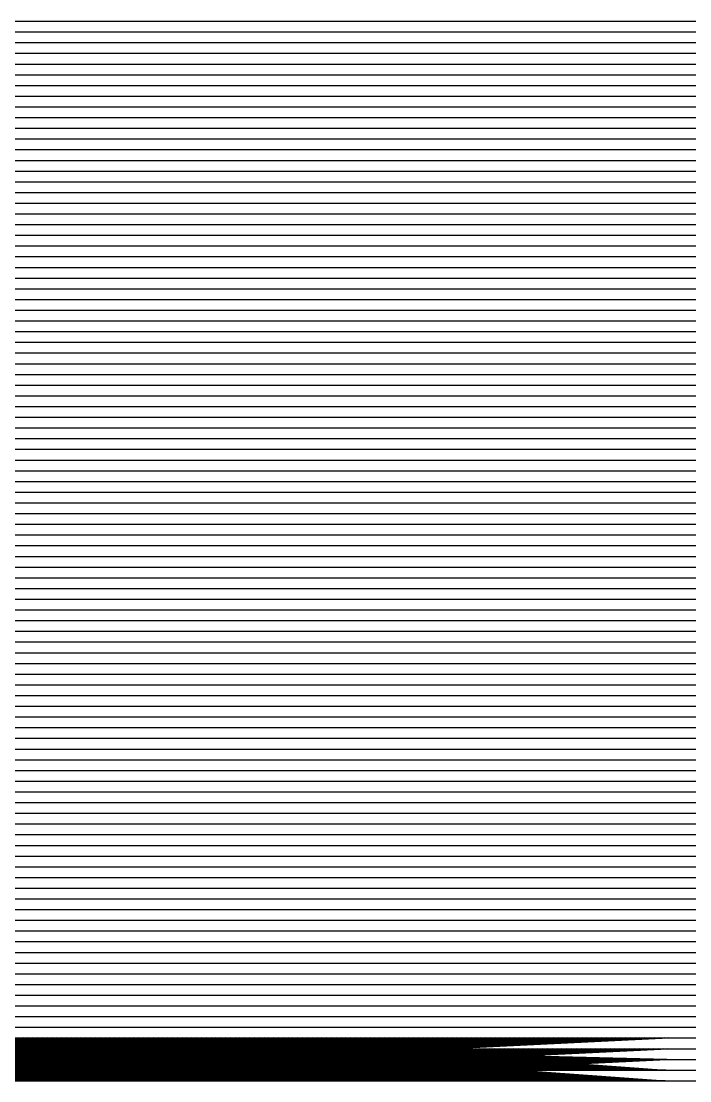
# Model space of a CAD drawing. Header units: metres. Extents: x 0 to 100000, y 0 to 199.
# Drawn here: x 62.4 to 124.9, y 0 to 99 of the extents above; entities that cross this region are included whole.
import ezdxf

# ---------------------------------------------------------------- set-up
doc = ezdxf.new("R2010")
doc.units = ezdxf.units.M

msp = doc.modelspace()

# ---------------------------------------------------------------- linework, layer by layer
for p, q in [((0, 99), (100000, 99)), ((0, 98), (100000, 98)), ((0, 97), (100000, 97)), ((0, 96), (100000, 96)), ((0, 95), (100000, 95)), ((0, 94), (100000, 94)), ((0, 93), (100000, 93)), ((0, 92), (100000, 92)), ((0, 91), (100000, 91)), ((0, 90), (100000, 90)), ((0, 89), (100000, 89)), ((0, 88), (100000, 88)), ((0, 87), (100000, 87)), ((0, 86), (100000, 86)), ((0, 85), (100000, 85)), ((0, 84), (100000, 84)), ((0, 83), (100000, 83)), ((0, 82), (100000, 82)), ((0, 81), (100000, 81)), ((0, 80), (100000, 80)), ((0, 79), (100000, 79)), ((0, 78), (100000, 78)), ((0, 77), (100000, 77)), ((0, 76), (100000, 76)), ((0, 75), (100000, 75)), ((0, 74), (100000, 74)), ((0, 73), (100000, 73)), ((0, 72), (100000, 72)), ((0, 71), (100000, 71)), ((0, 70), (100000, 70)), ((0, 69), (100000, 69)), ((0, 68), (100000, 68)), ((0, 67), (100000, 67)), ((0, 66), (100000, 66)), ((0, 65), (100000, 65)), ((0, 64), (100000, 64)), ((0, 63), (100000, 63)), ((0, 62), (100000, 62)), ((0, 61), (100000, 61)), ((0, 60), (100000, 60)), ((0, 59), (100000, 59)), ((0, 58), (100000, 58)), ((0, 57), (100000, 57)), ((0, 56), (100000, 56)), ((0, 55), (100000, 55)), ((0, 54), (100000, 54)), ((0, 53), (100000, 53)), ((0, 52), (100000, 52)), ((0, 51), (100000, 51)), ((0, 50), (100000, 50)), ((0, 49), (100000, 49)), ((0, 48), (100000, 48)), ((0, 47), (100000, 47)), ((0, 46), (100000, 46)), ((0, 45), (100000, 45)), ((0, 44), (100000, 44)), ((0, 43), (100000, 43)), ((0, 42), (100000, 42)), ((0, 41), (100000, 41)), ((0, 40), (100000, 40)), ((0, 39), (100000, 39)), ((0, 38), (100000, 38)), ((0, 37), (100000, 37)), ((0, 36), (100000, 36)), ((0, 35), (100000, 35)), ((0, 34), (100000, 34)), ((0, 33), (100000, 33)), ((0, 32), (100000, 32)), ((0, 31), (100000, 31)), ((0, 30), (100000, 30)), ((0, 29), (100000, 29)), ((0, 28), (100000, 28)), ((0, 27), (100000, 27)), ((0, 26), (100000, 26)), ((0, 25), (100000, 25)), ((0, 24), (100000, 24)), ((0, 23), (100000, 23)), ((0, 22), (100000, 22)), ((0, 21), (100000, 21)), ((0, 20), (100000, 20)), ((0, 19), (100000, 19)), ((0, 18), (100000, 18)), ((0, 17), (100000, 17)), ((0, 16), (100000, 16)), ((0, 15), (100000, 15)), ((0, 14), (100000, 14)), ((0, 13), (100000, 13)), ((0, 12), (100000, 12)), ((0, 11), (100000, 11)), ((0, 10), (100000, 10)), ((0, 9), (100000, 9)), ((0, 8), (100000, 8)), ((0, 7), (100000, 7)), ((0, 6), (100000, 6)), ((0, 5), (100000, 5)), ((0, 4), (100000, 4)), ((0, 3), (100000, 3)), ((0, 2), (100000, 2)), ((0, 1), (100000, 1)), ((0, 0), (100000, 0))]:
    msp.add_line(p, q)
for points in [[(41.72, 2), (62.61, 4), (20.88, 1)], [(41.84, 4), (62.79, 1), (20.94, 3)], [(41.9, 0), (62.88, 2), (20.97, 4)], [(42.02, 2), (63.06, 4), (21.03, 1)], [(42.14, 4), (63.24, 1), (21.09, 3)], [(42.2, 0), (63.33, 2), (21.12, 4)], [(42.32, 2), (63.51, 4), (21.18, 1)], [(42.44, 4), (63.69, 1), (21.24, 3)], [(42.5, 0), (63.78, 2), (21.27, 4)], [(42.62, 2), (63.96, 4), (21.33, 1)], [(42.74, 4), (64.14, 1), (21.39, 3)], [(42.8, 0), (64.23, 2), (21.42, 4)], [(42.92, 2), (64.41, 4), (21.48, 1)], [(43.04, 4), (64.59, 1), (21.54, 3)], [(43.1, 0), (64.68, 2), (21.57, 4)], [(43.22, 2), (64.86, 4), (21.63, 1)], [(43.34, 4), (65.04, 1), (21.69, 3)], [(43.4, 0), (65.13, 2), (21.72, 4)], [(43.52, 2), (65.31, 4), (21.78, 1)], [(43.64, 4), (65.49, 1), (21.84, 3)], [(43.7, 0), (65.58, 2), (21.87, 4)], [(43.82, 2), (65.76, 4), (21.93, 1)], [(43.94, 4), (65.94, 1), (21.99, 3)], [(44, 0), (66.03, 2), (22.02, 4)], [(44.12, 2), (66.21, 4), (22.08, 1)], [(44.24, 4), (66.39, 1), (22.14, 3)], [(44.3, 0), (66.48, 2), (22.17, 4)], [(44.42, 2), (66.66, 4), (22.23, 1)], [(44.54, 4), (66.84, 1), (22.29, 3)], [(44.6, 0), (66.93, 2), (22.32, 4)], [(44.72, 2), (67.11, 4), (22.38, 1)], [(44.84, 4), (67.29, 1), (22.44, 3)], [(44.9, 0), (67.38, 2), (22.47, 4)], [(45.02, 2), (67.56, 4), (22.53, 1)], [(45.14, 4), (67.74, 1), (22.59, 3)], [(45.2, 0), (67.83, 2), (22.62, 4)], [(45.32, 2), (68.01, 4), (22.68, 1)], [(45.44, 4), (68.19, 1), (22.74, 3)], [(45.5, 0), (68.28, 2), (22.77, 4)], [(45.62, 2), (68.46, 4), (22.83, 1)], [(45.74, 4), (68.64, 1), (22.89, 3)], [(45.8, 0), (68.73, 2), (22.92, 4)], [(45.92, 2), (68.91, 4), (22.98, 1)], [(46.04, 4), (69.09, 1), (23.04, 3)], [(46.1, 0), (69.18, 2), (23.07, 4)], [(46.22, 2), (69.36, 4), (23.13, 1)], [(46.34, 4), (69.54, 1), (23.19, 3)], [(46.4, 0), (69.63, 2), (23.22, 4)], [(46.52, 2), (69.81, 4), (23.28, 1)], [(46.64, 4), (69.99, 1), (23.34, 3)], [(46.7, 0), (70.08, 2), (23.37, 4)], [(46.82, 2), (70.26, 4), (23.43, 1)], [(46.94, 4), (70.44, 1), (23.49, 3)], [(47, 0), (70.53, 2), (23.52, 4)], [(47.12, 2), (70.71, 4), (23.58, 1)], [(47.24, 4), (70.89, 1), (23.64, 3)], [(47.3, 0), (70.98, 2), (23.67, 4)], [(47.42, 2), (71.16, 4), (23.73, 1)], [(47.54, 4), (71.34, 1), (23.79, 3)], [(47.6, 0), (71.43, 2), (23.82, 4)], [(47.72, 2), (71.61, 4), (23.88, 1)], [(47.84, 4), (71.79, 1), (23.94, 3)], [(47.9, 0), (71.88, 2), (23.97, 4)], [(48.02, 2), (72.06, 4), (24.03, 1)], [(48.14, 4), (72.24, 1), (24.09, 3)], [(48.2, 0), (72.33, 2), (24.12, 4)], [(48.32, 2), (72.51, 4), (24.18, 1)], [(48.44, 4), (72.69, 1), (24.24, 3)], [(48.5, 0), (72.78, 2), (24.27, 4)], [(48.62, 2), (72.96, 4), (24.33, 1)], [(48.74, 4), (73.14, 1), (24.39, 3)], [(48.8, 0), (73.23, 2), (24.42, 4)], [(48.92, 2), (73.41, 4), (24.48, 1)], [(49.04, 4), (73.59, 1), (24.54, 3)], [(49.1, 0), (73.68, 2), (24.57, 4)], [(49.22, 2), (73.86, 4), (24.63, 1)], [(49.34, 4), (74.04, 1), (24.69, 3)], [(49.4, 0), (74.13, 2), (24.72, 4)], [(49.52, 2), (74.31, 4), (24.78, 1)], [(49.64, 4), (74.49, 1), (24.84, 3)], [(49.7, 0), (74.58, 2), (24.87, 4)], [(49.82, 2), (74.76, 4), (24.93, 1)], [(49.94, 4), (74.94, 1), (24.99, 3)], [(50, 0), (75.03, 2), (25.02, 4)], [(50.12, 2), (75.21, 4), (25.08, 1)], [(50.24, 4), (75.39, 1), (25.14, 3)], [(50.3, 0), (75.48, 2), (25.17, 4)], [(50.42, 2), (75.66, 4), (25.23, 1)], [(50.54, 4), (75.84, 1), (25.29, 3)], [(50.6, 0), (75.93, 2), (25.32, 4)], [(50.72, 2), (76.11, 4), (25.38, 1)], [(50.84, 4), (76.29, 1), (25.44, 3)], [(50.9, 0), (76.38, 2), (25.47, 4)], [(51.02, 2), (76.56, 4), (25.53, 1)], [(51.14, 4), (76.74, 1), (25.59, 3)], [(51.2, 0), (76.83, 2), (25.62, 4)], [(51.32, 2), (77.01, 4), (25.68, 1)], [(51.44, 4), (77.19, 1), (25.74, 3)], [(51.5, 0), (77.28, 2), (25.77, 4)], [(51.62, 2), (77.46, 4), (25.83, 1)], [(51.74, 4), (77.64, 1), (25.89, 3)], [(51.8, 0), (77.73, 2), (25.92, 4)], [(51.92, 2), (77.91, 4), (25.98, 1)], [(52.04, 4), (78.09, 1), (26.04, 3)], [(52.1, 0), (78.18, 2), (26.07, 4)], [(52.22, 2), (78.36, 4), (26.13, 1)], [(52.34, 4), (78.54, 1), (26.19, 3)], [(52.4, 0), (78.63, 2), (26.22, 4)], [(52.52, 2), (78.81, 4), (26.28, 1)], [(52.64, 4), (78.99, 1), (26.34, 3)], [(52.7, 0), (79.08, 2), (26.37, 4)], [(52.82, 2), (79.26, 4), (26.43, 1)], [(52.94, 4), (79.44, 1), (26.49, 3)], [(53, 0), (79.53, 2), (26.52, 4)], [(53.12, 2), (79.71, 4), (26.58, 1)], [(53.24, 4), (79.89, 1), (26.64, 3)], [(53.3, 0), (79.98, 2), (26.67, 4)], [(53.42, 2), (80.16, 4), (26.73, 1)], [(53.54, 4), (80.34, 1), (26.79, 3)], [(53.6, 0), (80.43, 2), (26.82, 4)], [(53.72, 2), (80.61, 4), (26.88, 1)], [(53.84, 4), (80.79, 1), (26.94, 3)], [(53.9, 0), (80.88, 2), (26.97, 4)], [(54.02, 2), (81.06, 4), (27.03, 1)], [(54.14, 4), (81.24, 1), (27.09, 3)], [(54.2, 0), (81.33, 2), (27.12, 4)], [(54.32, 2), (81.51, 4), (27.18, 1)], [(54.44, 4), (81.69, 1), (27.24, 3)], [(54.5, 0), (81.78, 2), (27.27, 4)], [(54.62, 2), (81.96, 4), (27.33, 1)], [(54.74, 4), (82.14, 1), (27.39, 3)], [(54.8, 0), (82.23, 2), (27.42, 4)], [(54.92, 2), (82.41, 4), (27.48, 1)], [(55.04, 4), (82.59, 1), (27.54, 3)], [(55.1, 0), (82.68, 2), (27.57, 4)], [(55.22, 2), (82.86, 4), (27.63, 1)], [(55.34, 4), (83.04, 1), (27.69, 3)], [(55.4, 0), (83.13, 2), (27.72, 4)], [(55.52, 2), (83.31, 4), (27.78, 1)], [(55.64, 4), (83.49, 1), (27.84, 3)], [(55.7, 0), (83.58, 2), (27.87, 4)], [(55.82, 2), (83.76, 4), (27.93, 1)], [(55.94, 4), (83.94, 1), (27.99, 3)], [(56, 0), (84.03, 2), (28.02, 4)], [(56.12, 2), (84.21, 4), (28.08, 1)], [(56.24, 4), (84.39, 1), (28.14, 3)], [(56.3, 0), (84.48, 2), (28.17, 4)], [(56.42, 2), (84.66, 4), (28.23, 1)], [(56.54, 4), (84.84, 1), (28.29, 3)], [(56.6, 0), (84.93, 2), (28.32, 4)], [(56.72, 2), (85.11, 4), (28.38, 1)], [(56.84, 4), (85.29, 1), (28.44, 3)], [(56.9, 0), (85.38, 2), (28.47, 4)], [(57.02, 2), (85.56, 4), (28.53, 1)], [(57.14, 4), (85.74, 1), (28.59, 3)], [(57.2, 0), (85.83, 2), (28.62, 4)], [(57.32, 2), (86.01, 4), (28.68, 1)], [(57.44, 4), (86.19, 1), (28.74, 3)], [(57.5, 0), (86.28, 2), (28.77, 4)], [(57.62, 2), (86.46, 4), (28.83, 1)], [(57.74, 4), (86.64, 1), (28.89, 3)], [(57.8, 0), (86.73, 2), (28.92, 4)], [(57.92, 2), (86.91, 4), (28.98, 1)], [(58.04, 4), (87.09, 1), (29.04, 3)], [(58.1, 0), (87.18, 2), (29.07, 4)], [(58.22, 2), (87.36, 4), (29.13, 1)], [(58.34, 4), (87.54, 1), (29.19, 3)], [(58.4, 0), (87.63, 2), (29.22, 4)], [(58.52, 2), (87.81, 4), (29.28, 1)], [(58.64, 4), (87.99, 1), (29.34, 3)], [(58.7, 0), (88.08, 2), (29.37, 4)], [(58.82, 2), (88.26, 4), (29.43, 1)], [(58.94, 4), (88.44, 1), (29.49, 3)], [(59, 0), (88.53, 2), (29.52, 4)], [(59.12, 2), (88.71, 4), (29.58, 1)], [(59.24, 4), (88.89, 1), (29.64, 3)], [(59.3, 0), (88.98, 2), (29.67, 4)], [(59.42, 2), (89.16, 4), (29.73, 1)], [(59.54, 4), (89.34, 1), (29.79, 3)], [(59.6, 0), (89.43, 2), (29.82, 4)], [(59.72, 2), (89.61, 4), (29.88, 1)], [(59.84, 4), (89.79, 1), (29.94, 3)], [(59.9, 0), (89.88, 2), (29.97, 4)], [(60.02, 2), (90.06, 4), (30.03, 1)], [(60.14, 4), (90.24, 1), (30.09, 3)], [(60.2, 0), (90.33, 2), (30.12, 4)], [(60.32, 2), (90.51, 4), (30.18, 1)], [(60.44, 4), (90.69, 1), (30.24, 3)], [(60.5, 0), (90.78, 2), (30.27, 4)], [(60.62, 2), (90.96, 4), (30.33, 1)], [(60.74, 4), (91.14, 1), (30.39, 3)], [(60.8, 0), (91.23, 2), (30.42, 4)], [(60.92, 2), (91.41, 4), (30.48, 1)], [(61.04, 4), (91.59, 1), (30.54, 3)], [(61.1, 0), (91.68, 2), (30.57, 4)], [(61.22, 2), (91.86, 4), (30.63, 1)], [(61.34, 4), (92.04, 1), (30.69, 3)], [(61.4, 0), (92.13, 2), (30.72, 4)], [(61.52, 2), (92.31, 4), (30.78, 1)], [(61.64, 4), (92.49, 1), (30.84, 3)], [(61.7, 0), (92.58, 2), (30.87, 4)], [(61.82, 2), (92.76, 4), (30.93, 1)], [(61.94, 4), (92.94, 1), (30.99, 3)], [(62, 0), (93.03, 2), (31.02, 4)], [(62.12, 2), (93.21, 4), (31.08, 1)], [(62.24, 4), (93.39, 1), (31.14, 3)], [(62.3, 0), (93.48, 2), (31.17, 4)], [(62.42, 2), (93.66, 4), (31.23, 1), (62.48, 3), (93.75, 0), (31.26, 2), (62.54, 4), (93.84, 1), (31.29, 3), (62.6, 0), (93.93, 2), (31.32, 4), (62.66, 1), (94.02, 3), (31.35, 0), (62.72, 2), (94.11, 4), (31.38, 1), (62.78, 3), (94.2, 0), (31.41, 2), (62.84, 4), (94.29, 1), (31.44, 3), (62.9, 0), (94.38, 2), (31.47, 4), (62.96, 1), (94.47, 3), (31.5, 0), (63.02, 2), (94.56, 4), (31.53, 1), (63.08, 3), (94.65, 0), (31.56, 2), (63.14, 4), (94.74, 1), (31.59, 3), (63.2, 0), (94.83, 2), (31.62, 4), (63.26, 1), (94.92, 3), (31.65, 0), (63.32, 2), (95.01, 4), (31.68, 1), (63.38, 3), (95.1, 0), (31.71, 2), (63.44, 4), (95.19, 1), (31.74, 3), (63.5, 0), (95.28, 2), (31.77, 4), (63.56, 1), (95.37, 3), (31.8, 0), (63.62, 2), (95.46, 4), (31.83, 1), (63.68, 3), (95.55, 0), (31.86, 2), (63.74, 4), (95.64, 1), (31.89, 3), (63.8, 0), (95.73, 2), (31.92, 4), (63.86, 1), (95.82, 3), (31.95, 0), (63.92, 2), (95.91, 4), (31.98, 1), (63.98, 3), (96, 0), (32.01, 2), (64.04, 4), (96.09, 1), (32.04, 3), (64.1, 0), (96.18, 2), (32.07, 4), (64.16, 1), (96.27, 3), (32.1, 0), (64.22, 2), (96.36, 4), (32.13, 1), (64.28, 3), (96.45, 0), (32.16, 2), (64.34, 4), (96.54, 1), (32.19, 3), (64.4, 0), (96.63, 2), (32.22, 4), (64.46, 1), (96.72, 3), (32.25, 0), (64.52, 2), (96.81, 4), (32.28, 1), (64.58, 3), (96.9, 0), (32.31, 2), (64.64, 4), (96.99, 1), (32.34, 3), (64.7, 0), (97.08, 2), (32.37, 4), (64.76, 1), (97.17, 3), (32.4, 0), (64.82, 2), (97.26, 4), (32.43, 1), (64.88, 3), (97.35, 0), (32.46, 2), (64.94, 4), (97.44, 1), (32.49, 3), (65, 0), (97.53, 2), (32.52, 4), (65.06, 1), (97.62, 3), (32.55, 0), (65.12, 2), (97.71, 4), (32.58, 1), (65.18, 3), (97.8, 0), (32.61, 2), (65.24, 4), (97.89, 1), (32.64, 3), (65.3, 0), (97.98, 2), (32.67, 4), (65.36, 1), (98.07, 3), (32.7, 0), (65.42, 2), (98.16, 4), (32.73, 1), (65.48, 3), (98.25, 0), (32.76, 2), (65.54, 4), (98.34, 1), (32.79, 3), (65.6, 0), (98.43, 2), (32.82, 4), (65.66, 1), (98.52, 3), (32.85, 0), (65.72, 2), (98.61, 4), (32.88, 1), (65.78, 3), (98.7, 0), (32.91, 2), (65.84, 4), (98.79, 1), (32.94, 3), (65.9, 0), (98.88, 2), (32.97, 4), (65.96, 1), (98.97, 3), (33, 0), (66.02, 2), (99.06, 4), (33.03, 1), (66.08, 3), (99.15, 0), (33.06, 2), (66.14, 4), (99.24, 1), (33.09, 3), (66.2, 0), (99.33, 2), (33.12, 4), (66.26, 1), (99.42, 3), (33.15, 0), (66.32, 2), (99.51, 4), (33.18, 1), (66.38, 3), (99.6, 0), (33.21, 2), (66.44, 4), (99.69, 1), (33.24, 3), (66.5, 0), (99.78, 2), (33.27, 4), (66.56, 1), (99.87, 3), (33.3, 0), (66.62, 2), (99.96, 4), (33.33, 1), (66.68, 3), (100.05, 0), (33.36, 2), (66.74, 4), (100.14, 1), (33.39, 3), (66.8, 0), (100.23, 2), (33.42, 4), (66.86, 1), (100.32, 3), (33.45, 0), (66.92, 2), (100.41, 4), (33.48, 1), (66.98, 3), (100.5, 0), (33.51, 2), (67.04, 4), (100.59, 1), (33.54, 3), (67.1, 0), (100.68, 2), (33.57, 4), (67.16, 1), (100.77, 3), (33.6, 0), (67.22, 2), (100.86, 4), (33.63, 1), (67.28, 3), (100.95, 0), (33.66, 2), (67.34, 4), (101.04, 1), (33.69, 3), (67.4, 0), (101.13, 2), (33.72, 4), (67.46, 1), (101.22, 3), (33.75, 0), (67.52, 2), (101.31, 4), (33.78, 1), (67.58, 3), (101.4, 0), (33.81, 2), (67.64, 4), (101.49, 1), (33.84, 3), (67.7, 0), (101.58, 2), (33.87, 4), (67.76, 1), (101.67, 3), (33.9, 0), (67.82, 2), (101.76, 4), (33.93, 1), (67.88, 3), (101.85, 0), (33.96, 2), (67.94, 4), (101.94, 1), (33.99, 3), (68, 0), (102.03, 2), (34.02, 4), (68.06, 1), (102.12, 3), (34.05, 0), (68.12, 2), (102.21, 4), (34.08, 1), (68.18, 3), (102.3, 0), (34.11, 2), (68.24, 4), (102.39, 1), (34.14, 3), (68.3, 0), (102.48, 2), (34.17, 4), (68.36, 1), (102.57, 3), (34.2, 0), (68.42, 2), (102.66, 4), (34.23, 1), (68.48, 3), (102.75, 0), (34.26, 2), (68.54, 4), (102.84, 1), (34.29, 3), (68.6, 0), (102.93, 2), (34.32, 4), (68.66, 1), (103.02, 3), (34.35, 0), (68.72, 2), (103.11, 4), (34.38, 1), (68.78, 3), (103.2, 0), (34.41, 2), (68.84, 4), (103.29, 1), (34.44, 3), (68.9, 0), (103.38, 2), (34.47, 4), (68.96, 1), (103.47, 3), (34.5, 0), (69.02, 2), (103.56, 4), (34.53, 1), (69.08, 3), (103.65, 0), (34.56, 2), (69.14, 4), (103.74, 1), (34.59, 3), (69.2, 0), (103.83, 2), (34.62, 4), (69.26, 1), (103.92, 3), (34.65, 0), (69.32, 2), (104.01, 4), (34.68, 1), (69.38, 3), (104.1, 0), (34.71, 2), (69.44, 4), (104.19, 1), (34.74, 3), (69.5, 0), (104.28, 2), (34.77, 4), (69.56, 1), (104.37, 3), (34.8, 0), (69.62, 2), (104.46, 4), (34.83, 1), (69.68, 3), (104.55, 0), (34.86, 2), (69.74, 4), (104.64, 1), (34.89, 3), (69.8, 0), (104.73, 2), (34.92, 4), (69.86, 1), (104.82, 3), (34.95, 0), (69.92, 2), (104.91, 4), (34.98, 1), (69.98, 3), (105, 0), (35.01, 2), (70.04, 4), (105.09, 1), (35.04, 3), (70.1, 0), (105.18, 2), (35.07, 4), (70.16, 1), (105.27, 3), (35.1, 0), (70.22, 2), (105.36, 4), (35.13, 1), (70.28, 3), (105.45, 0), (35.16, 2), (70.34, 4), (105.54, 1), (35.19, 3), (70.4, 0), (105.63, 2), (35.22, 4), (70.46, 1), (105.72, 3), (35.25, 0), (70.52, 2), (105.81, 4), (35.28, 1), (70.58, 3), (105.9, 0), (35.31, 2), (70.64, 4), (105.99, 1), (35.34, 3), (70.7, 0), (106.08, 2), (35.37, 4), (70.76, 1), (106.17, 3), (35.4, 0), (70.82, 2), (106.26, 4), (35.43, 1), (70.88, 3), (106.35, 0), (35.46, 2), (70.94, 4), (106.44, 1), (35.49, 3), (71, 0), (106.53, 2), (35.52, 4), (71.06, 1), (106.62, 3), (35.55, 0), (71.12, 2), (106.71, 4), (35.58, 1), (71.18, 3), (106.8, 0), (35.61, 2), (71.24, 4), (106.89, 1), (35.64, 3), (71.3, 0), (106.98, 2), (35.67, 4), (71.36, 1), (107.07, 3), (35.7, 0), (71.42, 2), (107.16, 4), (35.73, 1), (71.48, 3), (107.25, 0), (35.76, 2), (71.54, 4), (107.34, 1), (35.79, 3), (71.6, 0), (107.43, 2), (35.82, 4), (71.66, 1), (107.52, 3), (35.85, 0), (71.72, 2), (107.61, 4), (35.88, 1), (71.78, 3), (107.7, 0), (35.91, 2), (71.84, 4), (107.79, 1), (35.94, 3), (71.9, 0), (107.88, 2), (35.97, 4), (71.96, 1), (107.97, 3), (36, 0), (72.02, 2), (108.06, 4), (36.03, 1), (72.08, 3), (108.15, 0), (36.06, 2), (72.14, 4), (108.24, 1), (36.09, 3), (72.2, 0), (108.33, 2), (36.12, 4), (72.26, 1), (108.42, 3), (36.15, 0), (72.32, 2), (108.51, 4), (36.18, 1), (72.38, 3), (108.6, 0), (36.21, 2), (72.44, 4), (108.69, 1), (36.24, 3), (72.5, 0), (108.78, 2), (36.27, 4), (72.56, 1), (108.87, 3), (36.3, 0), (72.62, 2), (108.96, 4), (36.33, 1), (72.68, 3), (109.05, 0), (36.36, 2), (72.74, 4), (109.14, 1), (36.39, 3), (72.8, 0), (109.23, 2), (36.42, 4), (72.86, 1), (109.32, 3), (36.45, 0), (72.92, 2), (109.41, 4), (36.48, 1), (72.98, 3), (109.5, 0), (36.51, 2), (73.04, 4), (109.59, 1), (36.54, 3), (73.1, 0), (109.68, 2), (36.57, 4), (73.16, 1), (109.77, 3), (36.6, 0), (73.22, 2), (109.86, 4), (36.63, 1), (73.28, 3), (109.95, 0), (36.66, 2), (73.34, 4), (110.04, 1), (36.69, 3), (73.4, 0), (110.13, 2), (36.72, 4), (73.46, 1), (110.22, 3), (36.75, 0), (73.52, 2), (110.31, 4), (36.78, 1), (73.58, 3), (110.4, 0), (36.81, 2), (73.64, 4), (110.49, 1), (36.84, 3), (73.7, 0), (110.58, 2), (36.87, 4), (73.76, 1), (110.67, 3), (36.9, 0), (73.82, 2), (110.76, 4), (36.93, 1), (73.88, 3), (110.85, 0), (36.96, 2), (73.94, 4), (110.94, 1), (36.99, 3), (74, 0), (111.03, 2), (37.02, 4), (74.06, 1), (111.12, 3), (37.05, 0), (74.12, 2), (111.21, 4), (37.08, 1), (74.18, 3), (111.3, 0), (37.11, 2), (74.24, 4), (111.39, 1), (37.14, 3), (74.3, 0), (111.48, 2), (37.17, 4), (74.36, 1), (111.57, 3), (37.2, 0), (74.42, 2), (111.66, 4), (37.23, 1), (74.48, 3), (111.75, 0), (37.26, 2), (74.54, 4), (111.84, 1), (37.29, 3), (74.6, 0), (111.93, 2), (37.32, 4), (74.66, 1), (112.02, 3), (37.35, 0), (74.72, 2), (112.11, 4), (37.38, 1), (74.78, 3), (112.2, 0), (37.41, 2), (74.84, 4), (112.29, 1), (37.44, 3), (74.9, 0), (112.38, 2), (37.47, 4), (74.96, 1), (112.47, 3), (37.5, 0), (75.02, 2), (112.56, 4), (37.53, 1), (75.08, 3), (112.65, 0), (37.56, 2), (75.14, 4), (112.74, 1), (37.59, 3), (75.2, 0), (112.83, 2), (37.62, 4), (75.26, 1), (112.92, 3), (37.65, 0), (75.32, 2), (113.01, 4), (37.68, 1), (75.38, 3), (113.1, 0), (37.71, 2), (75.44, 4), (113.19, 1), (37.74, 3), (75.5, 0), (113.28, 2), (37.77, 4), (75.56, 1), (113.37, 3), (37.8, 0), (75.62, 2), (113.46, 4), (37.83, 1), (75.68, 3), (113.55, 0), (37.86, 2), (75.74, 4), (113.64, 1), (37.89, 3), (75.8, 0), (113.73, 2), (37.92, 4), (75.86, 1), (113.82, 3), (37.95, 0), (75.92, 2), (113.91, 4), (37.98, 1), (75.98, 3), (114, 0), (38.01, 2), (76.04, 4), (114.09, 1), (38.04, 3), (76.1, 0), (114.18, 2), (38.07, 4), (76.16, 1), (114.27, 3), (38.1, 0), (76.22, 2), (114.36, 4), (38.13, 1), (76.28, 3), (114.45, 0), (38.16, 2), (76.34, 4), (114.54, 1), (38.19, 3), (76.4, 0), (114.63, 2), (38.22, 4), (76.46, 1), (114.72, 3), (38.25, 0), (76.52, 2), (114.81, 4), (38.28, 1), (76.58, 3), (114.9, 0), (38.31, 2), (76.64, 4), (114.99, 1), (38.34, 3), (76.7, 0), (115.08, 2), (38.37, 4), (76.76, 1), (115.17, 3), (38.4, 0), (76.82, 2), (115.26, 4), (38.43, 1), (76.88, 3), (115.35, 0), (38.46, 2), (76.94, 4), (115.44, 1), (38.49, 3), (77, 0), (115.53, 2), (38.52, 4), (77.06, 1), (115.62, 3), (38.55, 0), (77.12, 2), (115.71, 4), (38.58, 1), (77.18, 3), (115.8, 0), (38.61, 2), (77.24, 4), (115.89, 1), (38.64, 3), (77.3, 0), (115.98, 2), (38.67, 4), (77.36, 1), (116.07, 3), (38.7, 0), (77.42, 2), (116.16, 4), (38.73, 1), (77.48, 3), (116.25, 0), (38.76, 2), (77.54, 4), (116.34, 1), (38.79, 3), (77.6, 0), (116.43, 2), (38.82, 4), (77.66, 1), (116.52, 3), (38.85, 0), (77.72, 2), (116.61, 4), (38.88, 1), (77.78, 3), (116.7, 0), (38.91, 2), (77.84, 4), (116.79, 1), (38.94, 3), (77.9, 0), (116.88, 2), (38.97, 4), (77.96, 1), (116.97, 3), (39, 0), (78.02, 2), (117.06, 4), (39.03, 1), (78.08, 3), (117.15, 0), (39.06, 2), (78.14, 4), (117.24, 1), (39.09, 3), (78.2, 0), (117.33, 2), (39.12, 4), (78.26, 1), (117.42, 3), (39.15, 0), (78.32, 2), (117.51, 4), (39.18, 1), (78.38, 3), (117.6, 0), (39.21, 2), (78.44, 4), (117.69, 1), (39.24, 3), (78.5, 0), (117.78, 2), (39.27, 4), (78.56, 1), (117.87, 3), (39.3, 0), (78.62, 2), (117.96, 4), (39.33, 1), (78.68, 3), (118.05, 0), (39.36, 2), (78.74, 4), (118.14, 1), (39.39, 3), (78.8, 0), (118.23, 2), (39.42, 4), (78.86, 1), (118.32, 3), (39.45, 0), (78.92, 2), (118.41, 4), (39.48, 1), (78.98, 3), (118.5, 0), (39.51, 2), (79.04, 4), (118.59, 1), (39.54, 3), (79.1, 0), (118.68, 2), (39.57, 4), (79.16, 1), (118.77, 3), (39.6, 0), (79.22, 2), (118.86, 4), (39.63, 1), (79.28, 3), (118.95, 0), (39.66, 2), (79.34, 4), (119.04, 1), (39.69, 3), (79.4, 0), (119.13, 2), (39.72, 4), (79.46, 1), (119.22, 3), (39.75, 0), (79.52, 2), (119.31, 4), (39.78, 1), (79.58, 3), (119.4, 0), (39.81, 2), (79.64, 4), (119.49, 1), (39.84, 3), (79.7, 0), (119.58, 2), (39.87, 4), (79.76, 1), (119.67, 3), (39.9, 0), (79.82, 2), (119.76, 4), (39.93, 1), (79.88, 3), (119.85, 0), (39.96, 2), (79.94, 4), (119.94, 1), (39.99, 3), (80, 0), (120.03, 2), (40.02, 4), (80.06, 1), (120.12, 3), (40.05, 0), (80.12, 2), (120.21, 4), (40.08, 1), (80.18, 3), (120.3, 0), (40.11, 2), (80.24, 4), (120.39, 1), (40.14, 3), (80.3, 0), (120.48, 2), (40.17, 4), (80.36, 1), (120.57, 3), (40.2, 0), (80.42, 2), (120.66, 4), (40.23, 1), (80.48, 3), (120.75, 0), (40.26, 2), (80.54, 4), (120.84, 1), (40.29, 3), (80.6, 0), (120.93, 2), (40.32, 4), (80.66, 1), (121.02, 3), (40.35, 0), (80.72, 2), (121.11, 4), (40.38, 1), (80.78, 3), (121.2, 0), (40.41, 2), (80.84, 4), (121.29, 1), (40.44, 3), (80.9, 0), (121.38, 2), (40.47, 4), (80.96, 1), (121.47, 3), (40.5, 0), (81.02, 2), (121.56, 4), (40.53, 1), (81.08, 3), (121.65, 0), (40.56, 2), (81.14, 4), (121.74, 1), (40.59, 3), (81.2, 0), (121.83, 2), (40.62, 4), (81.26, 1), (121.92, 3), (40.65, 0), (81.32, 2), (122.01, 4), (40.68, 1), (81.38, 3), (122.1, 0), (40.71, 2), (81.44, 4), (122.19, 1), (40.74, 3), (81.5, 0), (122.28, 2), (40.77, 4), (81.56, 1), (122.37, 3), (40.8, 0), (81.62, 2), (122.46, 4), (40.83, 1), (81.68, 3), (122.55, 0), (40.86, 2), (81.74, 4), (122.64, 1), (40.89, 3), (81.8, 0), (122.73, 2), (40.92, 4), (81.86, 1), (122.82, 3), (40.95, 0), (81.92, 2), (122.91, 4), (40.98, 1), (81.98, 3)], [(41.66, 1), (62.52, 3), (20.85, 0)], [(41.78, 3), (62.7, 0), (20.91, 2)], [(41.96, 1), (62.97, 3), (21, 0)], [(42.08, 3), (63.15, 0), (21.06, 2)], [(42.26, 1), (63.42, 3), (21.15, 0)], [(42.38, 3), (63.6, 0), (21.21, 2)], [(42.56, 1), (63.87, 3), (21.3, 0)], [(42.68, 3), (64.05, 0), (21.36, 2)], [(42.86, 1), (64.32, 3), (21.45, 0)], [(42.98, 3), (64.5, 0), (21.51, 2)], [(43.16, 1), (64.77, 3), (21.6, 0)], [(43.28, 3), (64.95, 0), (21.66, 2)], [(43.46, 1), (65.22, 3), (21.75, 0)], [(43.58, 3), (65.4, 0), (21.81, 2)], [(43.76, 1), (65.67, 3), (21.9, 0)], [(43.88, 3), (65.85, 0), (21.96, 2)], [(44.06, 1), (66.12, 3), (22.05, 0)], [(44.18, 3), (66.3, 0), (22.11, 2)], [(44.36, 1), (66.57, 3), (22.2, 0)], [(44.48, 3), (66.75, 0), (22.26, 2)], [(44.66, 1), (67.02, 3), (22.35, 0)], [(44.78, 3), (67.2, 0), (22.41, 2)], [(44.96, 1), (67.47, 3), (22.5, 0)], [(45.08, 3), (67.65, 0), (22.56, 2)], [(45.26, 1), (67.92, 3), (22.65, 0)], [(45.38, 3), (68.1, 0), (22.71, 2)], [(45.56, 1), (68.37, 3), (22.8, 0)], [(45.68, 3), (68.55, 0), (22.86, 2)], [(45.86, 1), (68.82, 3), (22.95, 0)], [(45.98, 3), (69, 0), (23.01, 2)], [(46.16, 1), (69.27, 3), (23.1, 0)], [(46.28, 3), (69.45, 0), (23.16, 2)], [(46.46, 1), (69.72, 3), (23.25, 0)], [(46.58, 3), (69.9, 0), (23.31, 2)], [(46.76, 1), (70.17, 3), (23.4, 0)], [(46.88, 3), (70.35, 0), (23.46, 2)], [(47.06, 1), (70.62, 3), (23.55, 0)], [(47.18, 3), (70.8, 0), (23.61, 2)], [(47.36, 1), (71.07, 3), (23.7, 0)], [(47.48, 3), (71.25, 0), (23.76, 2)], [(47.66, 1), (71.52, 3), (23.85, 0)], [(47.78, 3), (71.7, 0), (23.91, 2)], [(47.96, 1), (71.97, 3), (24, 0)], [(48.08, 3), (72.15, 0), (24.06, 2)], [(48.26, 1), (72.42, 3), (24.15, 0)], [(48.38, 3), (72.6, 0), (24.21, 2)], [(48.56, 1), (72.87, 3), (24.3, 0)], [(48.68, 3), (73.05, 0), (24.36, 2)], [(48.86, 1), (73.32, 3), (24.45, 0)], [(48.98, 3), (73.5, 0), (24.51, 2)], [(49.16, 1), (73.77, 3), (24.6, 0)], [(49.28, 3), (73.95, 0), (24.66, 2)], [(49.46, 1), (74.22, 3), (24.75, 0)], [(49.58, 3), (74.4, 0), (24.81, 2)], [(49.76, 1), (74.67, 3), (24.9, 0)], [(49.88, 3), (74.85, 0), (24.96, 2)], [(50.06, 1), (75.12, 3), (25.05, 0)], [(50.18, 3), (75.3, 0), (25.11, 2)], [(50.36, 1), (75.57, 3), (25.2, 0)], [(50.48, 3), (75.75, 0), (25.26, 2)], [(50.66, 1), (76.02, 3), (25.35, 0)], [(50.78, 3), (76.2, 0), (25.41, 2)], [(50.96, 1), (76.47, 3), (25.5, 0)], [(51.08, 3), (76.65, 0), (25.56, 2)], [(51.26, 1), (76.92, 3), (25.65, 0)], [(51.38, 3), (77.1, 0), (25.71, 2)], [(51.56, 1), (77.37, 3), (25.8, 0)], [(51.68, 3), (77.55, 0), (25.86, 2)], [(51.86, 1), (77.82, 3), (25.95, 0)], [(51.98, 3), (78, 0), (26.01, 2)], [(52.16, 1), (78.27, 3), (26.1, 0)], [(52.28, 3), (78.45, 0), (26.16, 2)], [(52.46, 1), (78.72, 3), (26.25, 0)], [(52.58, 3), (78.9, 0), (26.31, 2)], [(52.76, 1), (79.17, 3), (26.4, 0)], [(52.88, 3), (79.35, 0), (26.46, 2)], [(53.06, 1), (79.62, 3), (26.55, 0)], [(53.18, 3), (79.8, 0), (26.61, 2)], [(53.36, 1), (80.07, 3), (26.7, 0)], [(53.48, 3), (80.25, 0), (26.76, 2)], [(53.66, 1), (80.52, 3), (26.85, 0)], [(53.78, 3), (80.7, 0), (26.91, 2)], [(53.96, 1), (80.97, 3), (27, 0)], [(54.08, 3), (81.15, 0), (27.06, 2)], [(54.26, 1), (81.42, 3), (27.15, 0)], [(54.38, 3), (81.6, 0), (27.21, 2)], [(54.56, 1), (81.87, 3), (27.3, 0)], [(54.68, 3), (82.05, 0), (27.36, 2)], [(54.86, 1), (82.32, 3), (27.45, 0)], [(54.98, 3), (82.5, 0), (27.51, 2)], [(55.16, 1), (82.77, 3), (27.6, 0)], [(55.28, 3), (82.95, 0), (27.66, 2)], [(55.46, 1), (83.22, 3), (27.75, 0)], [(55.58, 3), (83.4, 0), (27.81, 2)], [(55.76, 1), (83.67, 3), (27.9, 0)], [(55.88, 3), (83.85, 0), (27.96, 2)], [(56.06, 1), (84.12, 3), (28.05, 0)], [(56.18, 3), (84.3, 0), (28.11, 2)], [(56.36, 1), (84.57, 3), (28.2, 0)], [(56.48, 3), (84.75, 0), (28.26, 2)], [(56.66, 1), (85.02, 3), (28.35, 0)], [(56.78, 3), (85.2, 0), (28.41, 2)], [(56.96, 1), (85.47, 3), (28.5, 0)], [(57.08, 3), (85.65, 0), (28.56, 2)], [(57.26, 1), (85.92, 3), (28.65, 0)], [(57.38, 3), (86.1, 0), (28.71, 2)], [(57.56, 1), (86.37, 3), (28.8, 0)], [(57.68, 3), (86.55, 0), (28.86, 2)], [(57.86, 1), (86.82, 3), (28.95, 0)], [(57.98, 3), (87, 0), (29.01, 2)], [(58.16, 1), (87.27, 3), (29.1, 0)], [(58.28, 3), (87.45, 0), (29.16, 2)], [(58.46, 1), (87.72, 3), (29.25, 0)], [(58.58, 3), (87.9, 0), (29.31, 2)], [(58.76, 1), (88.17, 3), (29.4, 0)], [(58.88, 3), (88.35, 0), (29.46, 2)], [(59.06, 1), (88.62, 3), (29.55, 0)], [(59.18, 3), (88.8, 0), (29.61, 2)], [(59.36, 1), (89.07, 3), (29.7, 0)], [(59.48, 3), (89.25, 0), (29.76, 2)], [(59.66, 1), (89.52, 3), (29.85, 0)], [(59.78, 3), (89.7, 0), (29.91, 2)], [(59.96, 1), (89.97, 3), (30, 0)], [(60.08, 3), (90.15, 0), (30.06, 2)], [(60.26, 1), (90.42, 3), (30.15, 0)], [(60.38, 3), (90.6, 0), (30.21, 2)], [(60.56, 1), (90.87, 3), (30.3, 0)], [(60.68, 3), (91.05, 0), (30.36, 2)], [(60.86, 1), (91.32, 3), (30.45, 0)], [(60.98, 3), (91.5, 0), (30.51, 2)], [(61.16, 1), (91.77, 3), (30.6, 0)], [(61.28, 3), (91.95, 0), (30.66, 2)], [(61.46, 1), (92.22, 3), (30.75, 0)], [(61.58, 3), (92.4, 0), (30.81, 2)], [(61.76, 1), (92.67, 3), (30.9, 0)], [(61.88, 3), (92.85, 0), (30.96, 2)], [(62.06, 1), (93.12, 3), (31.05, 0)], [(62.18, 3), (93.3, 0), (31.11, 2)], [(62.36, 1), (93.57, 3), (31.2, 0)]]:
    msp.add_lwpolyline(points)

doc.saveas('drawing.dxf')
